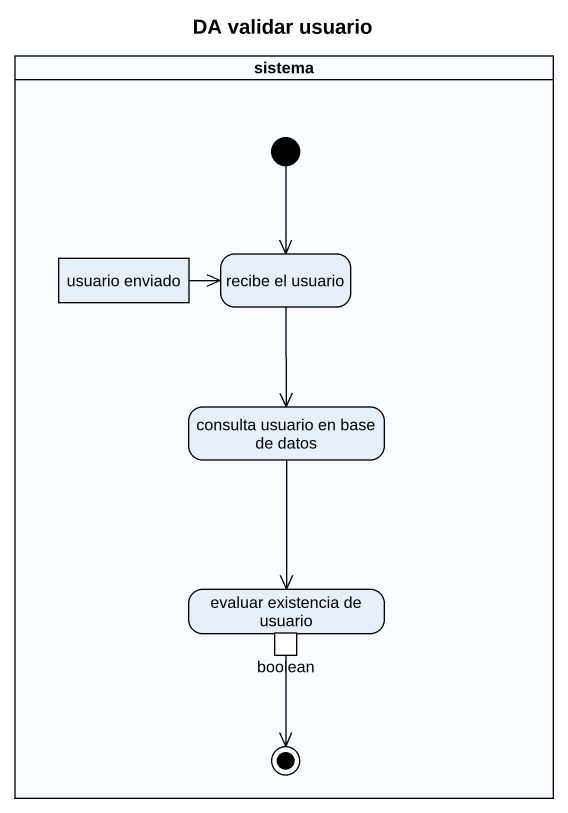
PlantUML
@startuml
title DA validar usuario
hide empty description
state sistema <<partition>> {
  state "usuario enviado" as usuario_enviado <<object>>
  state "recibe el usuario" as recibe_el_usuario
  state "consulta usuario en base de datos" as consulta_usuario_en_base_de
  state "evaluar existencia de usuario" as evaluar_existencia_de {
    state boolean <<outputPin>>
  }
  state final1 <<end>>
  [*] --> recibe_el_usuario
}
usuario_enviado -right-> recibe_el_usuario
recibe_el_usuario --> consulta_usuario_en_base_de
consulta_usuario_en_base_de --> evaluar_existencia_de
boolean --> final1
@enduml
